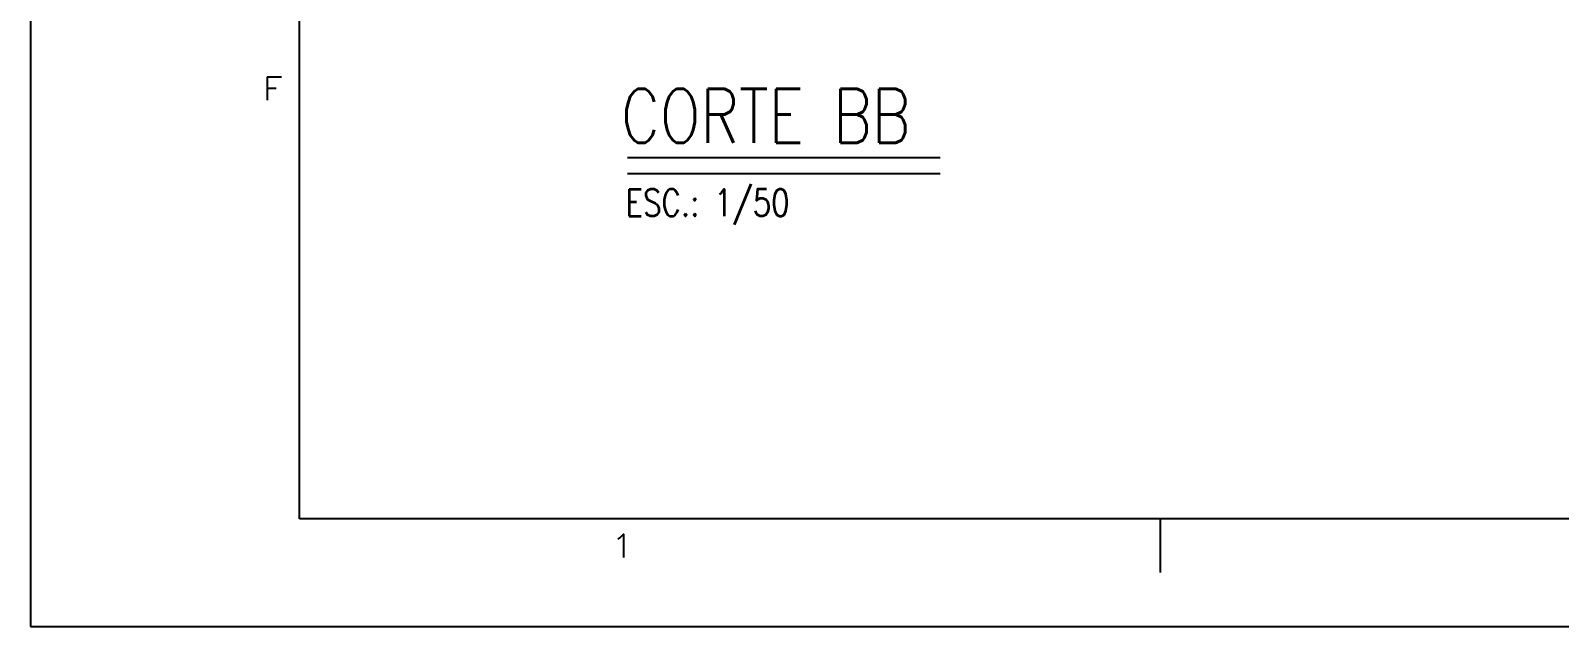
# Model space of a CAD drawing. Header units: millimetres. Extents: x -312439 to 477422, y -331570 to 212570.
# Drawn here: x 337892 to 344997, y 117031 to 119800 of the extents above; entities that cross this region are included whole.
import ezdxf
from ezdxf.enums import TextEntityAlignment as Align

# ---------------------------------------------------------------- set-up
doc = ezdxf.new("R2010")
doc.units = ezdxf.units.MM
for name, color, linetype in [('1', 7, 'Continuous'), ('2', 2, 'Continuous'), ('4', 4, 'Continuous'), ('FORMATO A1', 1, 'Continuous')]:
    doc.layers.add(name, color=color, linetype=linetype)
doc.styles.add('ROMANS', font='romans.shx', dxfattribs={"height": 187.5})

# ---------------------------------------------------------------- blocks, each defined once
blk = doc.blocks.new('A$C2D342850')
at = {"layer": 'FORMATO A1', "color": 1, "linetype": 'Continuous'}
for p, q in [((0, 0), (0, -59400)), ((2199.27, -54293.44), (2199.27, -54510)), ((2199.27, -54293.44), (2333.33, -54293.44)), ((2199.27, -54396.56), (2281.77, -54396.56)), ((10500, -58400), (10500, -58900)), ((0, -59400), (84100, -59400))]:
    blk.add_line(p, q, dxfattribs=at)
at = {"layer": 'FORMATO A1', "color": 2, "linetype": 'Continuous'}
for p, q in [((2500, -58400), (2500, -1000)), ((83100, -58400), (2500, -58400))]:
    blk.add_line(p, q, dxfattribs=at)
at = {"layer": 'FORMATO A1', "color": 1, "linetype": 'Continuous'}
blk.add_lwpolyline([(5458.74, -58584.69), (5479.36, -58574.37), (5510.3, -58543.44), (5510.3, -58760)], dxfattribs=at)

msp = doc.modelspace()

# ---------------------------------------------------------------- linework, layer by layer
at = {"layer": '1', "color": 1}
msp.add_line((340666.706, 119135.203), (342119.21, 119135.203), dxfattribs=at)
at = {"layer": '2', "color": 2}
msp.add_line((340666.706, 119210.203), (342119.21, 119210.203), dxfattribs=at)
at = {"layer": 'FORMATO A1', "color": 2, "linetype": 'Continuous'}
msp.add_line((379442.032, 117531.232, 0), (339142.032, 117531.232, 0), dxfattribs=at)
at = {"layer": 'FORMATO A1', "color": 1, "linetype": 'Continuous'}
msp.add_line((337892.032, 117031.232, 0), (379942.032, 117031.232, 0), dxfattribs=at)

# ---------------------------------------------------------------- block references
at = {"layer": 'FORMATO A1', "xscale": 0.5, "yscale": 0.5, "zscale": 0.5}
msp.add_blockref('A$C2D342850', (337892.032, 146731.232, 0), dxfattribs=at)

# ---------------------------------------------------------------- texts
at = {"layer": '2', "color": 2, "style": 'ROMANS', "width": 0.8}
msp.add_text('CORTE BB', height=250, dxfattribs=at).set_placement((340636.191, 119403.905), align=Align.MIDDLE_LEFT)
at = {"layer": '4', "color": 4, "style": 'ROMANS', "width": 0.8}
msp.add_text('ESC.: 1/50', height=125, dxfattribs=at).set_placement((340656.706, 119000.846), align=Align.MIDDLE_LEFT)

doc.saveas('drawing.dxf')
